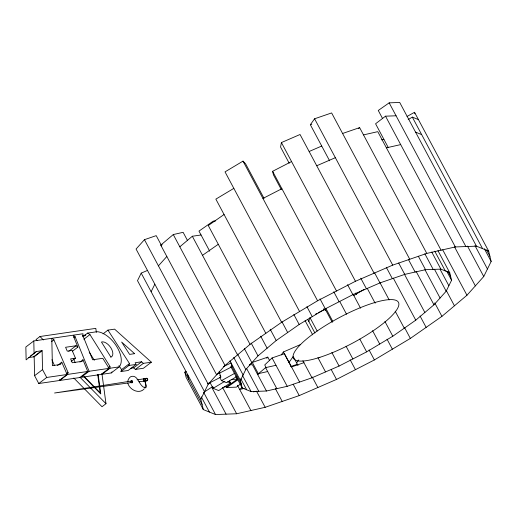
<?xml version="1.0" encoding="UTF-8"?>
<svg xmlns="http://www.w3.org/2000/svg" width="517" height="517" viewBox="0 0 517 517"><rect width="100%" height="100%" fill="white"/><g stroke="black" fill="none" stroke-linecap="round" stroke-linejoin="round"><path stroke-width="0.78" d="M127.751 381.514L128.352 379.394L129.605 377.61A7.626 6.146 81.7 0 1 131.312 376.441C138.866 374.573 138.743 387.33 145.852 387.847L146.479 386.025L144.87 381.113A9.959 7.561 45 0 1 145.451 383.569L145.426 385.934L144.728 388.054M374.095 273.196L300.041 134.498L281.416 142.576L280.557 147.041L289.19 163.21M308.875 321.626L309.593 317.91M79.922 362.094L82.978 359.761L87.716 371.477L79.767 377.546L59.707 380.473L59.972 379.213M59.707 380.473L67.656 374.405L68.063 372.518L53.917 339.831L52.12 338.26L73.052 335.21L77.867 347.107L72.361 351.308M107.937 330.117L114.6 329.148L151.384 362.191L143.351 363.361L141.6 361.79L135.189 362.727L136.1 364.42L128.145 370.489L120.978 371.536L121.553 369.623L129.502 363.554L107.937 330.117L103.045 333.853M120.978 371.536L128.927 365.467L129.502 363.554M82.978 359.761L82.281 361.299L72.277 362.76L70.603 358.888L75.476 358.178L72.121 350.436L67.255 351.146L65.581 347.275L76.064 345.744L77.867 347.107M147.642 270.346L141.212 273.131L137.509 280.66L200.816 399.227L203.31 409.587L215.524 414.544L236.624 413.762L265.182 407.299L299.246 395.589L336.496 379.433L374.392 359.935L410.349 338.422L441.925 316.352L466.954 295.246L483.75 276.524L491.15 261.473L488.662 251.12L414.531 112.292L407.028 116.467M151.132 291.717L154.835 284.195M200.816 399.227L208.222 384.176L225.011 365.461L250.047 344.348L281.616 322.285L317.58 300.771L355.47 281.267L392.72 265.118L426.784 253.408L455.341 246.945L476.448 246.163L488.662 251.12M242.221 387.976L240.411 380.441L245.795 369.5L258.002 355.883L276.207 340.529L299.175 324.482L325.322 308.836L352.885 294.658L379.976 282.909L404.746 274.391L425.517 269.693L440.865 269.124L449.745 272.73L451.561 280.259L446.177 291.207L433.963 304.817L415.758 320.172L392.797 336.218L366.643 351.864L339.081 366.049L311.997 377.798L287.219 386.309L266.449 391.014L251.1 391.582L242.221 387.976L230.756 366.508M61.775 362.184L60.366 364.498L52.398 365.661L51.79 338.312L33.805 340.936L25.85 347.004L26.134 359.851L36.371 351.534L42.123 350.694L42.543 369.623L46.724 377.462L67.1 374.489L61.775 362.184L57.497 365.454M329.607 160.8L310.342 124.72L314.588 118.787L331.623 112.932L409.755 259.263M281.254 354.946L283.381 351.98L300.312 344.639M288.971 362.456L293.217 356.523M296.616 362.889L298.742 359.922M161.718 245.93L156.218 235.636L144.456 239.681L136.061 249.039L208.222 384.176M158.428 265.848L166.823 256.49M266.74 358.294L267.8 357.118L269.583 360.465M144.133 388.958C138.989 394.626 129.224 389.54 127.757 382.955M358.494 128.701L359.625 127.628L426.784 253.408M250.054 364.595L252.315 362.443L267.8 357.118M299.608 382.057L284.46 353.686L272.071 357.945L264.73 364.937L266.152 367.606M225.011 365.461L160.755 245.116L173.273 234.556L183.128 232.327L187.49 240.495M179.813 246.809L192.33 236.25L201.048 234.983M242.137 387.395L239.662 389.475L244.173 388.454M258.203 373.881L265.609 367.639L275.994 365.286M96.343 332.328L95.807 328.366L39.99 336.509L36.016 339.54L37.14 340.69M30.257 356.2L33.314 353.867M35.15 352.465L36.371 351.534M51.467 341.698L53.917 339.831M33.624 356.84L41.58 350.772M28.422 357.602L34.174 356.762L42.123 350.694M73.892 337.672L75.12 336.735L73.343 335.165L82.978 333.762L82.875 335.604L92.646 359.787L102.786 358.307L109.1 368.363L101.145 374.424L81.13 377.345L89.086 371.277L109.1 368.363M82.752 336.813L87.651 333.077L97.054 331.707A21.733 11.762 52.7 0 1 116.538 346.222A21.733 11.762 52.7 0 1 119.149 366.896L111.194 372.957L102.03 374.295L109.985 368.233L119.149 366.896M67.1 374.489L59.145 380.551L38.775 383.524L34.587 375.685L42.543 369.623M83.838 339.236L89.958 334.57L109.947 366.404L109.985 368.233M68.722 351.34L76.064 345.744M396.074 115.789L385.52 116.176L375.575 123.763L388.222 147.448M38.775 383.524L46.724 377.462M71.191 361.441L75.476 358.178M66.228 373.92L68.063 372.518M108.111 367.807L109.947 366.404M130.801 368.272L133.651 367.858L141.6 361.79M133.651 367.858L135.402 369.429L143.351 363.361M151.384 362.191L143.435 368.259L135.402 369.429M131.512 381.934L132.514 381.171M101.92 373.565L105.991 403.699L102.011 406.73L73.808 378.017M240.754 383.821L236.405 387.143L226.808 387.498L226.459 386.832L224.061 386.923M224.068 214.503L208.286 225.541L265.828 333.316M476.448 246.163L399.712 102.456L389.165 102.851L378.263 110.47L382.625 118.639M202.509 255.314L218.29 244.282M226.459 386.832L237.355 379.213L231.08 379.446M226.808 387.498L237.71 379.879L235.939 376.563M212.914 386.425L203.685 392.377L215.524 414.544M229.451 380.893L230.537 382.929L218.678 390.581L213.127 388.332L209.992 382.47L207.924 383.704M264.025 198.328L245.594 163.811L243.016 161.123L225.031 171.877L299.595 311.525M233.839 188.369L215.86 199.129L281.616 322.285M408.184 119.582L412.32 117.107L418.427 119.589M353.815 295.524L364.136 289.346M213.127 388.332L224.85 381.313M236.831 376.486L226.485 382.677L221.489 380.648L219.725 377.345M221.489 380.648L234.459 373.448M281.267 189.493L273.467 174.888L272.608 171.308L291.556 161.562M262.946 198.45L281.894 188.705M203.31 409.587L186.081 377.32L184.834 372.137L186.21 371.432M315.376 314.265L316.785 313.541M318.194 312.811L325.238 309.185L332.282 322.375M219.589 373.112L231.984 366.734L231.08 362.973L223.441 366.598M207.756 383.834L220.843 377.1L219.176 371.652M216.352 374.515L219.822 372.867M309.205 151.462L321.723 146.033M316.734 165.757L335.359 157.685M310.342 124.72L311.816 124.209M342.59 133.483L359.625 127.628M290.754 366.534L297.353 364.265M291.536 366.941L303.925 362.682M160.755 245.116L162.222 244.69M363.503 134.892L377.778 131.661L441.066 250.176M381.598 139.842L383.885 139.325M386.419 147.83L400.694 144.598M257.304 373.888L267.69 371.536M253.479 391.867L256.529 391.175L265.182 407.299M131.525 381.023L54.569 393.004L131.777 382.496M82.377 335.552L85.544 335.087M82.752 336.063L85.15 335.714M67.656 374.405L87.716 371.477M128.927 365.467L136.1 364.42M137.044 379.84L144.075 378.812M138.976 381.824L144.45 381.029M215.518 220.998L213.334 221.082L198.98 231.112L209.721 251.217M249.336 364.828L252.406 364.711L266.449 391.014M213.521 387.769L212.015 387.821L226.078 414.149M415.558 132.126L421.665 134.607M227.68 381.772L230.537 382.929M87.651 333.077L89.958 334.57M84.51 376.893L100.201 392.862L97.719 374.528M83.844 376.699L100.77 393.928L98.178 374.767M39.99 336.509L43.376 339.953M80.045 377.281L105.991 403.699M118.962 365.609L121.553 369.623M89.234 352.155L94.34 360.278M486.503 249.924L489.903 256.296M484.345 248.729L491.15 261.473M412.32 117.107L482.555 248.638M474.974 245.64L487.447 269.002M467.491 246.086L483.75 276.524M389.165 102.851L465.895 246.551M385.52 116.176L455.341 246.945M454.527 246.887L475.356 285.888M442.694 249.808L466.954 295.246M437.964 250.661L449.745 272.73M448 271.522L450.656 276.492M446.63 271.024L451.561 280.259M434.765 251.184L445.305 270.927M431.753 252.05L440.865 269.124M440.154 269.422L448.866 285.733M446.132 290.244L454.443 305.799M434.435 269.215L446.177 291.207M424.838 253.763L433.188 269.409M418.363 256.29L425.517 269.693M424.909 269.622L440.07 298.012M434.745 302.917L441.925 316.352M416.179 271.515L433.963 304.817M408.352 259.347L415.132 272.039M398.678 263.024L404.746 274.391M404.32 274.023L424.864 312.494M420.056 315.997L426.137 327.39M314.588 118.787L392.72 265.118M393.314 278.14L415.758 320.172M386.289 267.283L392.358 278.65M404.669 327.778L410.349 338.422M380.079 282.883L389.152 299.873M395.201 311.202L404.275 328.198M374.657 272.957L379.976 282.909M367.264 288.402L375.148 303.169M384.913 321.451L392.797 336.218M360.769 278.185L366.43 288.783M387.052 339.223L392.371 349.175M281.416 142.576L355.47 281.267M355.793 293.042L356.536 294.438M353.066 294.128L360.569 308.184M372.583 330.68L379.717 344.044M347.56 284.686L352.885 294.658M369.073 349.977L374.392 359.935M272.608 171.308L336.522 291.019M339.721 301.45L346.545 314.226M359.819 339.087L366.643 351.864M333.782 291.775L339.107 301.747M326.033 308.707L332.851 321.477M346.067 346.235L352.865 358.96M320.004 298.865L325.322 308.836M323.855 308.565L324.605 309.961M350.119 359.716L355.444 369.687M243.016 161.123L317.58 300.771M331.862 352.516L339.081 366.049M306.924 306.691L312.249 316.663M310.11 317.858L317.147 331.042M307.738 319.5L314.943 332.993M305.075 320.585L312.669 334.809M331.248 369.61L336.496 379.433M317.936 357.68L325.536 371.923M293.843 314.51L299.175 324.482M312.249 376.983L317.871 387.511M302.904 360.776L311.997 377.798M282.036 321.917L287.691 332.509M293.598 357.228L298.018 365.506M283.381 351.98L291.226 366.676M270.178 329.239L276.207 340.529M293.178 384.228L299.246 395.589M260.704 336.212L267.108 348.206M272.071 357.945L287.219 386.309M265.609 367.639L276.834 388.661M251.178 343.101L258.002 355.883M275.393 388.661L282.217 401.444M192.33 236.25L250.047 344.348M252.315 362.443L258.668 374.347M244.328 348.523L251.895 362.688M246.842 368.944L258.778 391.298M237.549 354.055L245.795 369.5M173.273 234.556L237.529 354.901M233.729 357.421L243.1 374.974M242.525 375.516L251.1 391.582M240.748 378.709L246.661 389.779M229.955 360.866L240.411 380.441M231.254 365.37L241.316 384.209M237.4 385.243L250.907 410.53M219.874 375.284L220.843 377.1M144.456 239.681L216.617 374.819M222.568 387.433L236.624 413.762M141.212 273.131L204.519 391.705M201.281 396.823L209.417 412.062M184.834 372.137L202.063 404.404M51.933 359.696L54.447 365.506M75.12 336.735L89.086 371.277M73.705 358.972L75.191 362.65M414.531 112.292L414.892 113.772M325.238 309.185L325.581 310.62M187.639 374.541L188.886 379.724M34.174 356.762L34.587 375.685M33.805 340.936L34.083 353.79M130.898 381.333A1.124 0.905 81.7 0 1 132.223 380.822A1.124 0.905 81.7 0 1 132.423 382.554A1.124 0.905 81.7 0 1 131.014 382.315M145.432 378.722A1.305 1.053 81.7 0 1 146.854 378.625A1.305 1.053 81.7 0 1 147.145 380.363A1.305 1.053 81.7 0 1 145.775 380.771M143.306 379.284A1.305 1.053 81.7 0 1 144.838 378.877A1.305 1.053 81.7 0 1 145.064 380.829A1.305 1.053 81.7 0 1 143.474 380.725M145.872 378.657A1.305 1.053 81.7 0 1 147.255 378.522A1.305 1.053 81.7 0 1 147.629 380.202A1.305 1.053 81.7 0 1 146.343 380.777M143.5 379.252A1.124 0.905 81.7 0 1 144.76 379.026A1.124 0.905 81.7 0 1 145.018 380.59A1.124 0.905 81.7 0 1 143.765 380.816M131.144 381.313A0.75 0.601 81.7 0 1 132.003 381.184A0.75 0.601 81.7 0 1 132.126 382.257A0.75 0.601 81.7 0 1 131.26 382.296M111.982 371.91A21.733 11.762 52.7 0 1 111.194 372.957M134.575 353.667L129.612 354.391L121.657 342.067L134.575 353.667M110.909 357.124L101.442 342.041A8.989 4.866 52.7 0 1 110.896 347.857A8.989 4.866 52.7 0 1 110.909 357.124M319.881 357.325A59.474 14.386 -28.1 0 0 398.885 304.074A59.474 14.386 -28.1 0 0 319.183 329.652A59.474 14.386 -28.1 0 0 319.881 357.325"/></g></svg>
